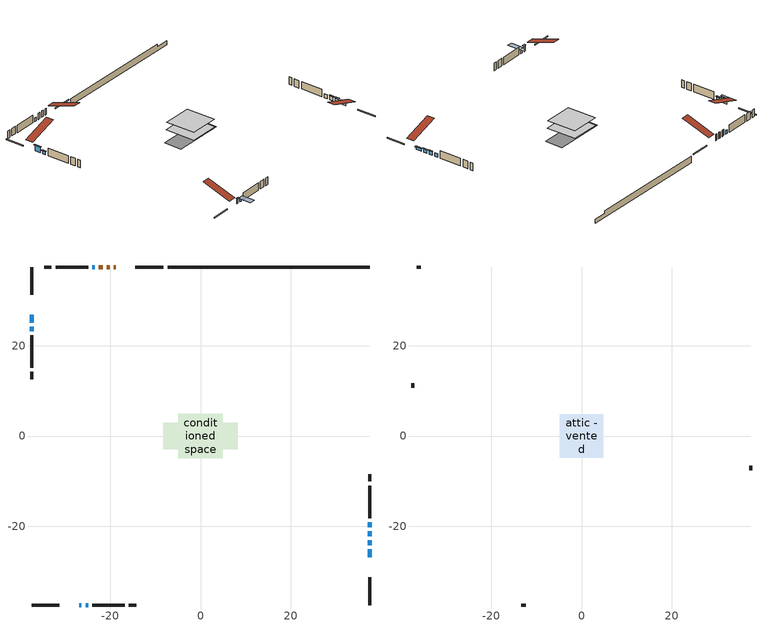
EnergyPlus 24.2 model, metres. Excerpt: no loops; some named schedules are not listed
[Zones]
conditioned space
 floor adiabatic (AdiabaticFloorConstruction): -4.9,-4.9 -4.9,4.9 4.9,4.9 4.9,-4.9 z0.76
 floor foundation (Slab1 construction): -8.31,-2.89 -8.31,2.89 8.31,2.89 8.31,-2.89 z-1.37
 wall outside (RimJoist1 construction): -8.24,37.49 -14.43,37.49 / -37.49,-37.49 -31.3,-37.49 / -37.49,37.49 -37.49,31.3 / 37.49,-37.49 37.49,-31.3 z0.76:1.06
 wall outside (AdiabaticWallConstruction 1): -18.79,37.49 -19.22,37.49 / -20.14,37.49 -20.77,37.49 / -21.7,37.49 -22.56,37.49 z0.76:2.79
 wall outside (AdiabaticWallConstruction): -26.95,-37.49 -26.41,-37.49 z0.76:2.41; -23.48,37.49 -24.02,37.49 / 37.49,-20.22 37.49,-19.15 z0.76:1.98; 37.49,-26.95 37.49,-25.12 z0.76:1.52; 37.49,-24.19 37.49,-23.12 z0.76:1.83; 37.49,-22.19 37.49,-21.15 z0.76:1.94; -37.49,26.95 -37.49,25.12 z0.76:2.59; -37.49,24.19 -37.49,23.27 z0.76:1.68; -25.49,-37.49 -24.95,-37.49 z0.76:1.65
 wall outside (Wall1 construction): -24.95,37.49 -32.16,37.49 / -24.02,-37.49 -16.81,-37.49 / -37.49,22.35 -37.49,15.14 / 37.49,-18.23 37.49,-11.02 z0.76:3.2
 wall outside (Wall2 construction): -33.09,37.49 -34.7,37.49 / -15.88,-37.49 -14.27,-37.49 / -37.49,14.21 -37.49,12.59 / 37.49,-10.09 37.49,-8.47 z0.76:3.2
 wall foundation (FoundationWall1 construction): -7.32,37.49,-1.37 -7.32,37.49,0.76 33.01,37.49,0.76 33.01,37.49,-0.06 37.49,37.49,-0.06 37.49,37.49,-1.37
 window (WindowConstruction 5): -26.95,-37.49 -26.41,-37.49 z0.76:2.41
 window (WindowConstruction 8): -23.48,37.49 -24.02,37.49 z0.76:1.98
 window (WindowConstruction): 37.49,-26.95 37.49,-25.12 z0.76:1.52
 window (WindowConstruction 1): 37.49,-24.19 37.49,-23.12 z0.76:1.83
 window (WindowConstruction 2): 37.49,-22.19 37.49,-21.15 z0.76:1.94
 window (WindowConstruction 3): -37.49,26.95 -37.49,25.12 z0.76:2.59
 window (WindowConstruction 4): -37.49,24.19 -37.49,23.27 z0.76:1.67
 window (WindowConstruction 6): -25.48,-37.49 -24.95,-37.49 z0.76:1.65
 window (WindowConstruction 7): 37.49,-20.22 37.49,-19.15 z0.76:1.98
 door (Door): -18.79,37.49 -19.21,37.49 z0.76:2.79
 door (Door 1): -20.14,37.49 -20.77,37.49 z0.76:2.79
 door (Door 2): -21.7,37.49 -22.56,37.49 z0.76:2.79
 ceiling adiabatic (AdiabaticFloorConstruction): 4.9,-4.9 4.9,4.9 -4.9,4.9 -4.9,-4.9 z0.76
attic - vented
 floor to conditioned space (Floor1 construction Reversed): -4.86,-4.86 -4.86,4.86 4.86,4.86 4.86,-4.86 z3.2
 wall outside (Wall3 construction): -35.63,37.49 -36.56,37.49 / -13.34,-37.49 -12.41,-37.49 / -37.49,11.66 -37.49,10.73 / 37.49,-7.54 37.49,-6.61 z0.76:3.2
 roof outside (Roof1 construction): -17.86,37.49,3.2 -17.86,28.01,6.36 -15.36,28.01,6.36 -15.36,37.49,3.2; -27.88,-37.49,3.2 -27.88,-28.01,6.36 -30.37,-28.01,6.36 -30.37,-37.49,3.2; -37.49,27.88,3.2 -28.01,27.88,6.36 -28.01,30.37,6.36 -37.49,30.37,3.2; 37.49,-27.88,3.2 28.01,-27.88,6.36 28.01,-30.37,6.36 37.49,-30.37,3.2
shading: -26.16,-37.49 -27.2,-37.49 -27.2,-37.95 -26.16,-37.95 z2.66; 37.49,-24.87 37.49,-27.2 37.95,-27.2 37.95,-24.87 z1.77; 37.49,-22.87 37.49,-24.44 37.95,-24.44 37.95,-22.87 z2.08; 37.49,-20.95 37.49,-22.39 37.9,-22.39 37.9,-20.95 z2.14; -37.49,24.87 -37.49,27.2 -37.95,27.2 -37.95,24.87 z2.84; -37.49,23.02 -37.49,24.44 -37.95,24.44 -37.95,23.02 z1.92; -24.34,-37.49 -26.09,-37.49 -26.09,-41.76 -24.34,-41.76 z2.26
[Building]
Building 1: Terrain=Suburbs
[Site:Location]
Quebec Intl AP_QC: Latitude {deg}=46.8; Longitude {deg}=-71.38; Time Zone {hr}=-5; Elevation {m}=74; Keep Site Location Information=Yes
[Site:GroundTemperature:Shallow]
0.0108218, -2.24938, -2.43038, -1.3578, 2.94801, 7.23376, 10.9493, 13.303, 13.5029, 11.5886, 7.96783, 3.81355
[Site:WaterMainsTemperature]
Calculation Method=Schedule; Temperature Schedule=mains temperature schedule
[Material] Roughness=Rough; Thermal Absorptance=0.9
Name | Thickness {m} | Conductivity {W/m-K} | Density {kg/m3} | Specific Heat {J/kg-K} | Solar Absorptance | Visible Absorptance
asphalt or fiberglass shingles | 0.00635 | 0.162714 | 1121.4 | 1465.45 | 0.4 | 0.4
ceiling loosefill ins | 0.0846667 | 0.0480833 | 16.02 | 1046.75 | 0.7 | 0.7
ceiling stud and cavity | 0.1397 | 0.0845812 | 65.682 | 1177.47 | 0.7 | 0.7
concrete 4.0 in. | 0.1016 | 1.803125 | 2242.8 | 837.4 | 0.7 | 0.7
concrete 8.0 in. | 0.2032 | 1.803125 | 2242.8 | 837.4 | 0.7 | 0.7
door material | 0.04445 | 0.0451087 | 512.64 | 1214.23 | 0.7 | 0.7
exterior vertical ins | 0.0542606 | 0.029427 | 32.04 | 1214.23 | 0.7 | 0.7
floor covering | 0.0127 | 0.0433444 | 54.468 | 1339.84 | 0.6 | 0.6
floor rigid ins; wall rigid ins | 0.512978 | 0.029427 | 32.04 | 1214.23 | 0.7 | 0.7
floor stud and cavity | 0.1397 | 1.75129 | 37.0049 | 1207.88 | 0.7 | 0.7
furniture material conditioned space 1 | 0.1524 | 0.115458 | 640.8 | 1214.23 | 0.6 | 0.6
gypsum board | 0.0127 | 0.160291 | 801 | 837.4 | 0.6 | 0.6
gypsum board 1 | 0.0127 | 0.160291 | 801 | 837.4 | 0.7 | 0.7
osb sheathing 0.5 in. | 0.0127 | 0.115458 | 512.64 | 1214.23 | 0.7 | 0.7
osb sheathing 0.75 in. | 0.01905 | 0.115458 | 512.64 | 1214.23 | 0.7 | 0.7
osb sheathing 2.0 in. | 0.0508 | 0.115458 | 512.64 | 1214.23 | 0.7 | 0.7
rim joist stud and cavity | 0.0508 | 0.029095 | 125.044 | 1163.47 | 0.6 | 0.6
wall stud and cavity | 0.1397 | 0.0823012 | 139.0536 | 1170.24 | 0.7 | 0.7
wall stud and cavity 1 | 0.1397 | 0.0964016 | 139.0536 | 1170.24 | 0.7 | 0.7
wall stud and cavity 2 | 0.0889 | 6.1454 | 50.32683 | 1063.81 | 0.6 | 0.6
wall stud and cavity 3 | 0.0889 | 0.380278 | 52.3479 | 1209.89 | 0.7 | 0.7
wall stud and cavity 4 | 0.0889 | 0.391764 | 83.0341 | 1211.67 | 0.7 | 0.7
wood siding | 0.0254 | 0.102417 | 544.68 | 1172.36 | 0.4 | 0.4
wood siding 1 | 0.00254 | 0.102417 | 544.68 | 1172.36 | 0.4 | 0.4
wood siding 2; wood siding 3; wood siding 4 | 0.0254 | 0.102417 | 544.68 | 1172.36 | 0.7 | 0.7
[WindowMaterial:SimpleGlazingSystem]
Name | U-Factor {W/m2-K} | Solar Heat Gain Coefficient
WindowMaterial | 1.96629 | 0.33
WindowMaterial 1 | 1.87374 | 0.36
WindowMaterial 2 | 1.8533 | 0.36
WindowMaterial 3 | 1.70283 | 0.41
WindowMaterial 4 | 1.93677 | 0.34
WindowMaterial 5 | 6.70685 | 0.75
WindowMaterial 6 | 6.78351 | 0.73
WindowMaterial 7 | 1.975944 | 0.32
[Construction]
AdiabaticFloorConstruction: floor stud and cavity, floor rigid ins, osb sheathing 0.75 in., floor covering
AdiabaticWallConstruction: wood siding 3, wall rigid ins, wall stud and cavity 3, gypsum board
AdiabaticWallConstruction 1: wood siding 4, wall rigid ins, wall stud and cavity 3, gypsum board
Door; Door 1; Door 2: door material
Floor1 construction Reversed: gypsum board, ceiling stud and cavity, ceiling loosefill ins
FoundationWall1 construction: concrete 8.0 in., gypsum board 1
furniture construction conditioned space 1: furniture material conditioned space 1
PartitionWallConstruction: gypsum board, wall stud and cavity 4, gypsum board
RimJoist1 construction: wood siding 2, osb sheathing 2.0 in., rim joist stud and cavity
Roof1 construction: asphalt or fiberglass shingles
Slab1 construction: concrete 4.0 in.
Wall1 construction: wood siding, osb sheathing 0.5 in., wall stud and cavity, gypsum board
Wall2 construction: wood siding, osb sheathing 0.5 in., wall stud and cavity 1, gypsum board
Wall3 construction: wood siding 1, wall stud and cavity 2
WindowConstruction: WindowMaterial
WindowConstruction 1: WindowMaterial 1
WindowConstruction 2: WindowMaterial 2
WindowConstruction 3: WindowMaterial 3
WindowConstruction 4: WindowMaterial 4
WindowConstruction 5: WindowMaterial 5
WindowConstruction 6: WindowMaterial 6
WindowConstruction 7; WindowConstruction 8: WindowMaterial 7
[Zone] Multiplier=1; Part of Total Floor Area=Yes
Name | Volume {m3}
attic - vented | 48.5476
conditioned space | 481
[Space]
Name | Zone | Volume {m3}
attic - vented 1 | attic - vented | 48.5476
conditioned space 1 | conditioned space | 481
[ZoneInfiltration:EffectiveLeakageArea]
infil attic - vented 1: Zone or Space=attic - vented 1; Schedule=Always On Discrete; Effective Air Leakage Area {cm2}=3495.51; Stack Coefficient=0.000389231; Wind Coefficient=1.33298e-05
[ZoneMixing]
whole house fan mix: Zone or Space=attic - vented; Schedule=Always On Continuous; Design Flow Rate Calculation Method=Flow/Zone; Design Flow Rate {m3/s}=0; Source Zone or Space=conditioned space
[SurfaceProperty:ExposedFoundationPerimeter]
Slab1: Exposed Perimeter Calculation Method=TotalExposedPerimeter; Total Exposed Perimeter {m}=44.807
[InternalMass] Zone or ZoneList=conditioned space; Space or SpaceList=conditioned space 1
Name | Construction | Surface Area {m2}
furniture mass conditioned space 1 | furniture construction conditioned space 1 | 76.9401
partition wall mass | PartitionWallConstruction | 192.35
[Lights]
interior lighting: Zone or ZoneList or Space or SpaceList=conditioned space 1; Schedule=interior lighting schedule; Design Level Calculation Method=LightingLevel; Lighting Level {W}=343.2; Return Air Fraction=0; Fraction Radiant=0.6; Fraction Visible=0.2; Fraction Replaceable=1
[People]
occupants: Zone or ZoneList or Space or SpaceList=conditioned space 1; Number of People Schedule=occupants schedule; Number of People Calculation Method=People; Number of People=3; Fraction Radiant=0.314171; Sensible Heat Fraction=0.56303; Activity Level Schedule=occupants activity schedule; Carbon Dioxide Generation Rate {m3/s-W}=0; Enable ASHRAE 55 Comfort Warnings=No; Mean Radiant Temperature Calculation Type=EnclosureAveraged
[ElectricEquipment] Zone or ZoneList or Space or SpaceList=conditioned space 1; Design Level Calculation Method=EquipmentLevel
Name | Schedule | Design Level {W} | Fraction Latent | Fraction Radiant | Fraction Lost
clothes dryer | clothes dryer schedule | 140.772 | 0.015 | 0.081 | 0.85
clothes washer | clothes washer schedule | 32.1985 | 0.03 | 0.162 | 0.7
cooking range | cooking range schedule | 215.147 | 0.08 | 0.432 | 0.2
dishwasher | dishwasher schedule | 66.8632 | 0.3 | 0.18 | 0.4
fridge | fridge schedule | 72.9452 | 0 | 0.6 | 0
mech vent bath fan 0 | mech vent bath fan 0 schedule | 50.2 | 0 | 0 | 1
mech vent house fan | mech vent house fan schedule | 0 | 0 | 0 | 1
mech vent house fan cfis | mech vent house fan cfis schedule | 0 | 0 | 0 | 0
mech vent range fan 0 | mech vent range fan 0 schedule | 57 | 0 | 0 | 1
misc plug loads | misc plug loads schedule | 494.7 | 0.045 | 0.513 | 0.1
whole house fan | Always On Discrete | 0 | 0 | 0 | 1
[OtherEquipment] Zone or ZoneList or Space or SpaceList=conditioned space 1; Design Level Calculation Method=EquipmentLevel
Name | Fuel Type | Schedule | Design Level {W} | Fraction Latent | Fraction Radiant | Fraction Lost
clothes dryer 1 | Electricity | clothes dryer schedule | 0 | 0.015 | 0.081 | 0.85
cooking range 1 | Electricity | cooking range schedule | 0 | 0.08 | 0.432 | 0.2
general water use latent | None | general water use schedule | 62.594 | 1 | 0 | 0
general water use sensible | None | general water use schedule | -61.6891 | 0 | 0.6 | 0
mech vent house fan latent load | None | Always On Discrete | 0 | 1 | 0 | 0
mech vent house fan sensible load | None | Always On Discrete | 0 | 0 | 0 | 0
water heater energy adjustment1 | Electricity | Always On Discrete | 0.01 | 0 | 0 | 1
[ZoneInfiltration:DesignFlowRate] Zone or ZoneList or Space or SpaceList=conditioned space 1; Schedule=Always On Discrete; Design Flow Rate Calculation Method=Flow/Zone; Design Flow Rate {m3/s}=0
infil flow; natural vent flow; whole house fan flow
[ZoneControl:Thermostat]
conditioned space Thermostat: Zone or ZoneList=conditioned space; Control Type Schedule=conditioned space Thermostat Schedule; Control 1=conditioned space temperature setpoint; Temperature Difference Between Cutout And Setpoint {deltaC}=0
[ZoneHVAC:Baseboard:Convective:Electric]
electric baseboard: Availability Schedule=Always On Discrete; Heating Design Capacity {W}=7640.66; Efficiency=1
[AirLoopHVAC:UnitarySystem]
unit heater unitary system: Control Type=Load; Controlling Zone or Thermostat Location=conditioned space; Dehumidification Control Type=None; Availability Schedule=Always On Discrete; Supply Fan=unit heater supply fan; Fan Placement=BlowThrough; Supply Air Fan Operating Mode Schedule=unit heater auto fan schedule; Heating Coil=unit heater htg coil; DX Heating Coil Sizing Ratio=1; Use DOAS DX Cooling Coil=No; Minimum Supply Air Temperature {C}=2; Latent Load Control=SensibleOnlyLoadControl; Cooling Supply Air Flow Rate Method=None; Heating Supply Air Flow Rate Method=SupplyAirFlowRate; Heating Supply Air Flow Rate {m3/s}=0.00141584; No Load Supply Air Flow Rate Method=SupplyAirFlowRate; No Load Supply Air Flow Rate {m3/s}=0; No Load Supply Air Flow Rate Control Set To Low Speed=Yes; Maximum Supply Air Temperature {C}=48.8889; Maximum Outdoor Dry-Bulb Temperature for Supplemental Heater Operation {C}=21; Ancillary On-Cycle Electric Power {W}=0; Ancillary Off-Cycle Electric Power {W}=0
[Fan:SystemModel]
unit heater supply fan: Availability Schedule=Always On Discrete; Design Maximum Air Flow Rate {m3/s}=0.00141584; Speed Control Method=Discrete; Electric Power Minimum Flow Rate Fraction=0.2; Design Pressure Rise {Pa}=500; Motor Efficiency=1; Motor In Air Stream Fraction=1; Design Electric Power Consumption {W}=Autosize; Design Power Sizing Method=PowerPerFlow; Electric Power Per Unit Flow Rate {W/(m3/s)}=28251.7; Electric Power Per Unit Flow Rate Per Unit Pressure {W/((m3/s)-Pa)}=1.66667; Fan Total Efficiency=0.7; Motor Loss Radiative Fraction=0; Number of Speeds=1; Speed Flow Fraction 1=1; Speed Electric Power Fraction 1=1
[Coil:Heating:Fuel]
unit heater htg coil: Availability Schedule=Always On Discrete; Fuel Type=OtherFuel2; Burner Efficiency=0.3; Nominal Capacity {W}=0.293071; On Cycle Parasitic Electric Load {W}=0; Off Cycle Parasitic Fuel Load {W}=0
[Zone equipment]
conditioned space: electric baseboard, unit heater unitary system
[Foundation:Kiva]
Foundation Kiva 1: Initial Indoor Air Temperature {C}=18; Wall Height Above Grade {m}=0.759988; Wall Depth Below Slab {m}=0.2032; Custom Block Material Name 1=exterior vertical ins; Custom Block Depth 1 {m}=2.13; Custom Block X Position 1 {m}=0.2159; Custom Block Z Position 1 {m}=0
[Foundation:Kiva:Settings]
Soil Conductivity {W/m-K}=0.849921; Soil Density {kg/m3}=1842.3; Soil Specific Heat {J/kg-K}=418.7; Ground Solar Absorptivity=0.9; Ground Thermal Absorptivity=0.9; Ground Surface Roughness {m}=0.03; Far-Field Width {m}=40; Deep-Ground Boundary Condition=ZeroFlux; Deep-Ground Depth {m}=40; Minimum Cell Dimension {m}=0.2; Maximum Cell Growth Coefficient=3; Simulation Timestep=Timestep
[Exterior:Lights]
exterior lighting: Schedule=exterior lighting schedule; Design Level {W}=75.6
[EnergyManagementSystem:GlobalVariable]
infil_program_Qfan
infil_program_Qinf
natural_vent_program_Qnv
natural_vent_program_Qwhf
[EnergyManagementSystem:Sensor]
Name | Output:Variable or Output:Meter Index Key | Output:Variable or Output:Meter
airflow_gain | infil flow | Infiltration Sensible Heat Gain Energy
airflow_gain_1 | natural vent flow | Infiltration Sensible Heat Gain Energy
airflow_gain_2 | whole house fan flow | Infiltration Sensible Heat Gain Energy
airflow_loss | infil flow | Infiltration Sensible Heat Loss Energy
airflow_loss_1 | natural vent flow | Infiltration Sensible Heat Loss Energy
airflow_loss_2 | whole house fan flow | Infiltration Sensible Heat Loss Energy
clg_load_cond |  | Cooling:EnergyTransfer:Zone:CONDITIONED SPACE
clg_sp_s; clg_sp_s_1 | cooling setpoint | Schedule Value
clothes_dryer_exhaust_0_sch_s | clothes dryer exhaust 0 schedule | Schedule Value
conditioned_space_clg_unmet_s | conditioned space | Zone Cooling Setpoint Not Met Time
conditioned_space_htg_unmet_s | conditioned space | Zone Heating Setpoint Not Met Time
cool_season | cooling season schedule | Schedule Value
fridge_tin_s | conditioned space | Zone Mean Air Temperature
htg_load_cond |  | Heating:EnergyTransfer:Zone:CONDITIONED SPACE
htg_sp_s; htg_sp_s_1 | heating setpoint | Schedule Value
ig_ee_conv | clothes dryer | Electric Equipment Convective Heating Energy
ig_ee_conv_2 | cooking range | Electric Equipment Convective Heating Energy
ig_ee_conv_4 | fridge | Electric Equipment Convective Heating Energy
ig_ee_conv_5 | misc plug loads | Electric Equipment Convective Heating Energy
ig_ee_conv_6 | whole house fan | Electric Equipment Convective Heating Energy
ig_ee_rad | clothes dryer | Electric Equipment Radiant Heating Energy
ig_ee_rad_2 | cooking range | Electric Equipment Radiant Heating Energy
ig_ee_rad_4 | fridge | Electric Equipment Radiant Heating Energy
ig_ee_rad_5 | misc plug loads | Electric Equipment Radiant Heating Energy
ig_ee_rad_6 | whole house fan | Electric Equipment Radiant Heating Energy
ig_lgt_conv | interior lighting | Lights Convective Heating Energy
ig_lgt_rad | interior lighting | Lights Radiant Heating Energy
ig_lgt_vis | interior lighting | Lights Visible Radiation Heating Energy
ig_oe_conv | clothes dryer 1 | Other Equipment Convective Heating Energy
ig_oe_conv_1 | cooking range 1 | Other Equipment Convective Heating Energy
ig_oe_conv_2 | general water use latent | Other Equipment Convective Heating Energy
ig_oe_conv_3 | general water use sensible | Other Equipment Convective Heating Energy
ig_oe_conv_4 | water heater energy adjustment1 | Other Equipment Convective Heating Energy
ig_oe_rad | clothes dryer 1 | Other Equipment Radiant Heating Energy
ig_oe_rad_1 | cooking range 1 | Other Equipment Radiant Heating Energy
ig_oe_rad_2 | general water use latent | Other Equipment Radiant Heating Energy
ig_oe_rad_3 | general water use sensible | Other Equipment Radiant Heating Energy
ig_oe_rad_4 | water heater energy adjustment1 | Other Equipment Radiant Heating Energy
ig_ppl_conv | occupants | People Convective Heating Energy
ig_ppl_rad | occupants | People Radiant Heating Energy
im_conv | furniture mass conditioned space 1 | Surface Inside Face Convection Heat Gain Energy
im_conv_1 | partition wall mass | Surface Inside Face Convection Heat Gain Energy
im_ig | furniture mass conditioned space 1 | Surface Inside Face Internal Gains Radiation Heat Gain Energy
im_ig_1 | partition wall mass | Surface Inside Face Internal Gains Radiation Heat Gain Energy
im_lgt | furniture mass conditioned space 1 | Surface Inside Face Lights Radiation Heat Gain Energy
im_lgt_1 | partition wall mass | Surface Inside Face Lights Radiation Heat Gain Energy
im_sol | furniture mass conditioned space 1 | Surface Inside Face Solar Radiation Heat Gain Energy
im_sol_1 | partition wall mass | Surface Inside Face Solar Radiation Heat Gain Energy
im_surf | furniture mass conditioned space 1 | Surface Inside Face Net Surface Thermal Radiation Heat Gain Energy
im_surf_1 | partition wall mass | Surface Inside Face Net Surface Thermal Radiation Heat Gain Energy
mech_vent_bath_fan_0_sch_s | mech vent bath fan 0 schedule | Schedule Value
mech_vent_range_fan_0_sch_s | mech vent range fan 0 schedule | Schedule Value
mv_conv | mech vent bath fan 0 | Electric Equipment Convective Heating Energy
mv_conv_1 | mech vent house fan | Electric Equipment Convective Heating Energy
mv_conv_2 | mech vent house fan cfis | Electric Equipment Convective Heating Energy
mv_conv_3 | mech vent range fan 0 | Electric Equipment Convective Heating Energy
mv_conv_4 | mech vent house fan latent load | Other Equipment Convective Heating Energy
mv_conv_5 | mech vent house fan sensible load | Other Equipment Convective Heating Energy
mv_rad | mech vent bath fan 0 | Electric Equipment Radiant Heating Energy
mv_rad_1 | mech vent house fan | Electric Equipment Radiant Heating Energy
mv_rad_2 | mech vent house fan cfis | Electric Equipment Radiant Heating Energy
mv_rad_3 | mech vent range fan 0 | Electric Equipment Radiant Heating Energy
mv_rad_4 | mech vent house fan latent load | Other Equipment Radiant Heating Energy
mv_rad_5 | mech vent house fan sensible load | Other Equipment Radiant Heating Energy
natural_vent_s | natural vent schedule | Schedule Value
out_pb_s |  | Site Outdoor Air Barometric Pressure
out_wt_s |  | Site Outdoor Air Humidity Ratio
site_vw_s |  | Site Wind Speed
ss_back_out | Window1 | Surface Window Shortwave from Zone Back Out Window Heat Transfer Rate
ss_back_out_1 | Window11 | Surface Window Shortwave from Zone Back Out Window Heat Transfer Rate
ss_back_out_2 | Window2 | Surface Window Shortwave from Zone Back Out Window Heat Transfer Rate
ss_back_out_3 | Window4 | Surface Window Shortwave from Zone Back Out Window Heat Transfer Rate
ss_back_out_4 | Window5 | Surface Window Shortwave from Zone Back Out Window Heat Transfer Rate
ss_back_out_5 | Window6 | Surface Window Shortwave from Zone Back Out Window Heat Transfer Rate
ss_back_out_6 | Window7 | Surface Window Shortwave from Zone Back Out Window Heat Transfer Rate
ss_back_out_7 | Window8 | Surface Window Shortwave from Zone Back Out Window Heat Transfer Rate
ss_back_out_8 | Window9 | Surface Window Shortwave from Zone Back Out Window Heat Transfer Rate
ss_conv | Door1 | Surface Inside Face Convection Heat Gain Energy
ss_conv_1 | Door2 | Surface Inside Face Convection Heat Gain Energy
ss_conv_10 | Window8 | Surface Inside Face Convection Heat Gain Energy
ss_conv_11 | Window9 | Surface Inside Face Convection Heat Gain Energy
ss_conv_2 | Door3 | Surface Inside Face Convection Heat Gain Energy
ss_conv_3 | Window1 | Surface Inside Face Convection Heat Gain Energy
ss_conv_4 | Window11 | Surface Inside Face Convection Heat Gain Energy
ss_conv_5 | Window2 | Surface Inside Face Convection Heat Gain Energy
ss_conv_6 | Window4 | Surface Inside Face Convection Heat Gain Energy
ss_conv_7 | Window5 | Surface Inside Face Convection Heat Gain Energy
ss_conv_8 | Window6 | Surface Inside Face Convection Heat Gain Energy
ss_conv_9 | Window7 | Surface Inside Face Convection Heat Gain Energy
ss_ig | Door1 | Surface Inside Face Internal Gains Radiation Heat Gain Energy
ss_ig_1 | Door2 | Surface Inside Face Internal Gains Radiation Heat Gain Energy
ss_ig_10 | Window8 | Surface Inside Face Internal Gains Radiation Heat Gain Energy
ss_ig_11 | Window9 | Surface Inside Face Internal Gains Radiation Heat Gain Energy
ss_ig_2 | Door3 | Surface Inside Face Internal Gains Radiation Heat Gain Energy
ss_ig_3 | Window1 | Surface Inside Face Internal Gains Radiation Heat Gain Energy
ss_ig_4 | Window11 | Surface Inside Face Internal Gains Radiation Heat Gain Energy
ss_ig_5 | Window2 | Surface Inside Face Internal Gains Radiation Heat Gain Energy
ss_ig_6 | Window4 | Surface Inside Face Internal Gains Radiation Heat Gain Energy
ss_ig_7 | Window5 | Surface Inside Face Internal Gains Radiation Heat Gain Energy
ss_ig_8 | Window6 | Surface Inside Face Internal Gains Radiation Heat Gain Energy
ss_ig_9 | Window7 | Surface Inside Face Internal Gains Radiation Heat Gain Energy
ss_lgt | Door1 | Surface Inside Face Lights Radiation Heat Gain Energy
ss_lgt_1 | Door2 | Surface Inside Face Lights Radiation Heat Gain Energy
ss_lgt_2 | Door3 | Surface Inside Face Lights Radiation Heat Gain Energy
ss_sol | Door1 | Surface Inside Face Solar Radiation Heat Gain Energy
ss_sol_1 | Door2 | Surface Inside Face Solar Radiation Heat Gain Energy
ss_sol_2 | Door3 | Surface Inside Face Solar Radiation Heat Gain Energy
ss_surf | Door1 | Surface Inside Face Net Surface Thermal Radiation Heat Gain Energy
ss_surf_1 | Door2 | Surface Inside Face Net Surface Thermal Radiation Heat Gain Energy
ss_surf_10 | Window8 | Surface Inside Face Net Surface Thermal Radiation Heat Gain Energy
ss_surf_11 | Window9 | Surface Inside Face Net Surface Thermal Radiation Heat Gain Energy
ss_surf_2 | Door3 | Surface Inside Face Net Surface Thermal Radiation Heat Gain Energy
ss_surf_3 | Window1 | Surface Inside Face Net Surface Thermal Radiation Heat Gain Energy
ss_surf_4 | Window11 | Surface Inside Face Net Surface Thermal Radiation Heat Gain Energy
ss_surf_5 | Window2 | Surface Inside Face Net Surface Thermal Radiation Heat Gain Energy
ss_surf_6 | Window4 | Surface Inside Face Net Surface Thermal Radiation Heat Gain Energy
ss_surf_7 | Window5 | Surface Inside Face Net Surface Thermal Radiation Heat Gain Energy
ss_surf_8 | Window6 | Surface Inside Face Net Surface Thermal Radiation Heat Gain Energy
ss_surf_9 | Window7 | Surface Inside Face Net Surface Thermal Radiation Heat Gain Energy
ss_trans_in | Window1 | Surface Window Transmitted Solar Radiation Rate
ss_trans_in_1 | Window11 | Surface Window Transmitted Solar Radiation Rate
ss_trans_in_2 | Window2 | Surface Window Transmitted Solar Radiation Rate
ss_trans_in_3 | Window4 | Surface Window Transmitted Solar Radiation Rate
ss_trans_in_4 | Window5 | Surface Window Transmitted Solar Radiation Rate
ss_trans_in_5 | Window6 | Surface Window Transmitted Solar Radiation Rate
ss_trans_in_6 | Window7 | Surface Window Transmitted Solar Radiation Rate
ss_trans_in_7 | Window8 | Surface Window Transmitted Solar Radiation Rate
ss_trans_in_8 | Window9 | Surface Window Transmitted Solar Radiation Rate
ss_trans_out | Window1 | Surface Inside Face Initial Transmitted Diffuse Transmitted Out Window Solar Radiation Rate
ss_trans_out_1 | Window11 | Surface Inside Face Initial Transmitted Diffuse Transmitted Out Window Solar Radiation Rate
ss_trans_out_2 | Window2 | Surface Inside Face Initial Transmitted Diffuse Transmitted Out Window Solar Radiation Rate
ss_trans_out_3 | Window4 | Surface Inside Face Initial Transmitted Diffuse Transmitted Out Window Solar Radiation Rate
ss_trans_out_4 | Window5 | Surface Inside Face Initial Transmitted Diffuse Transmitted Out Window Solar Radiation Rate
